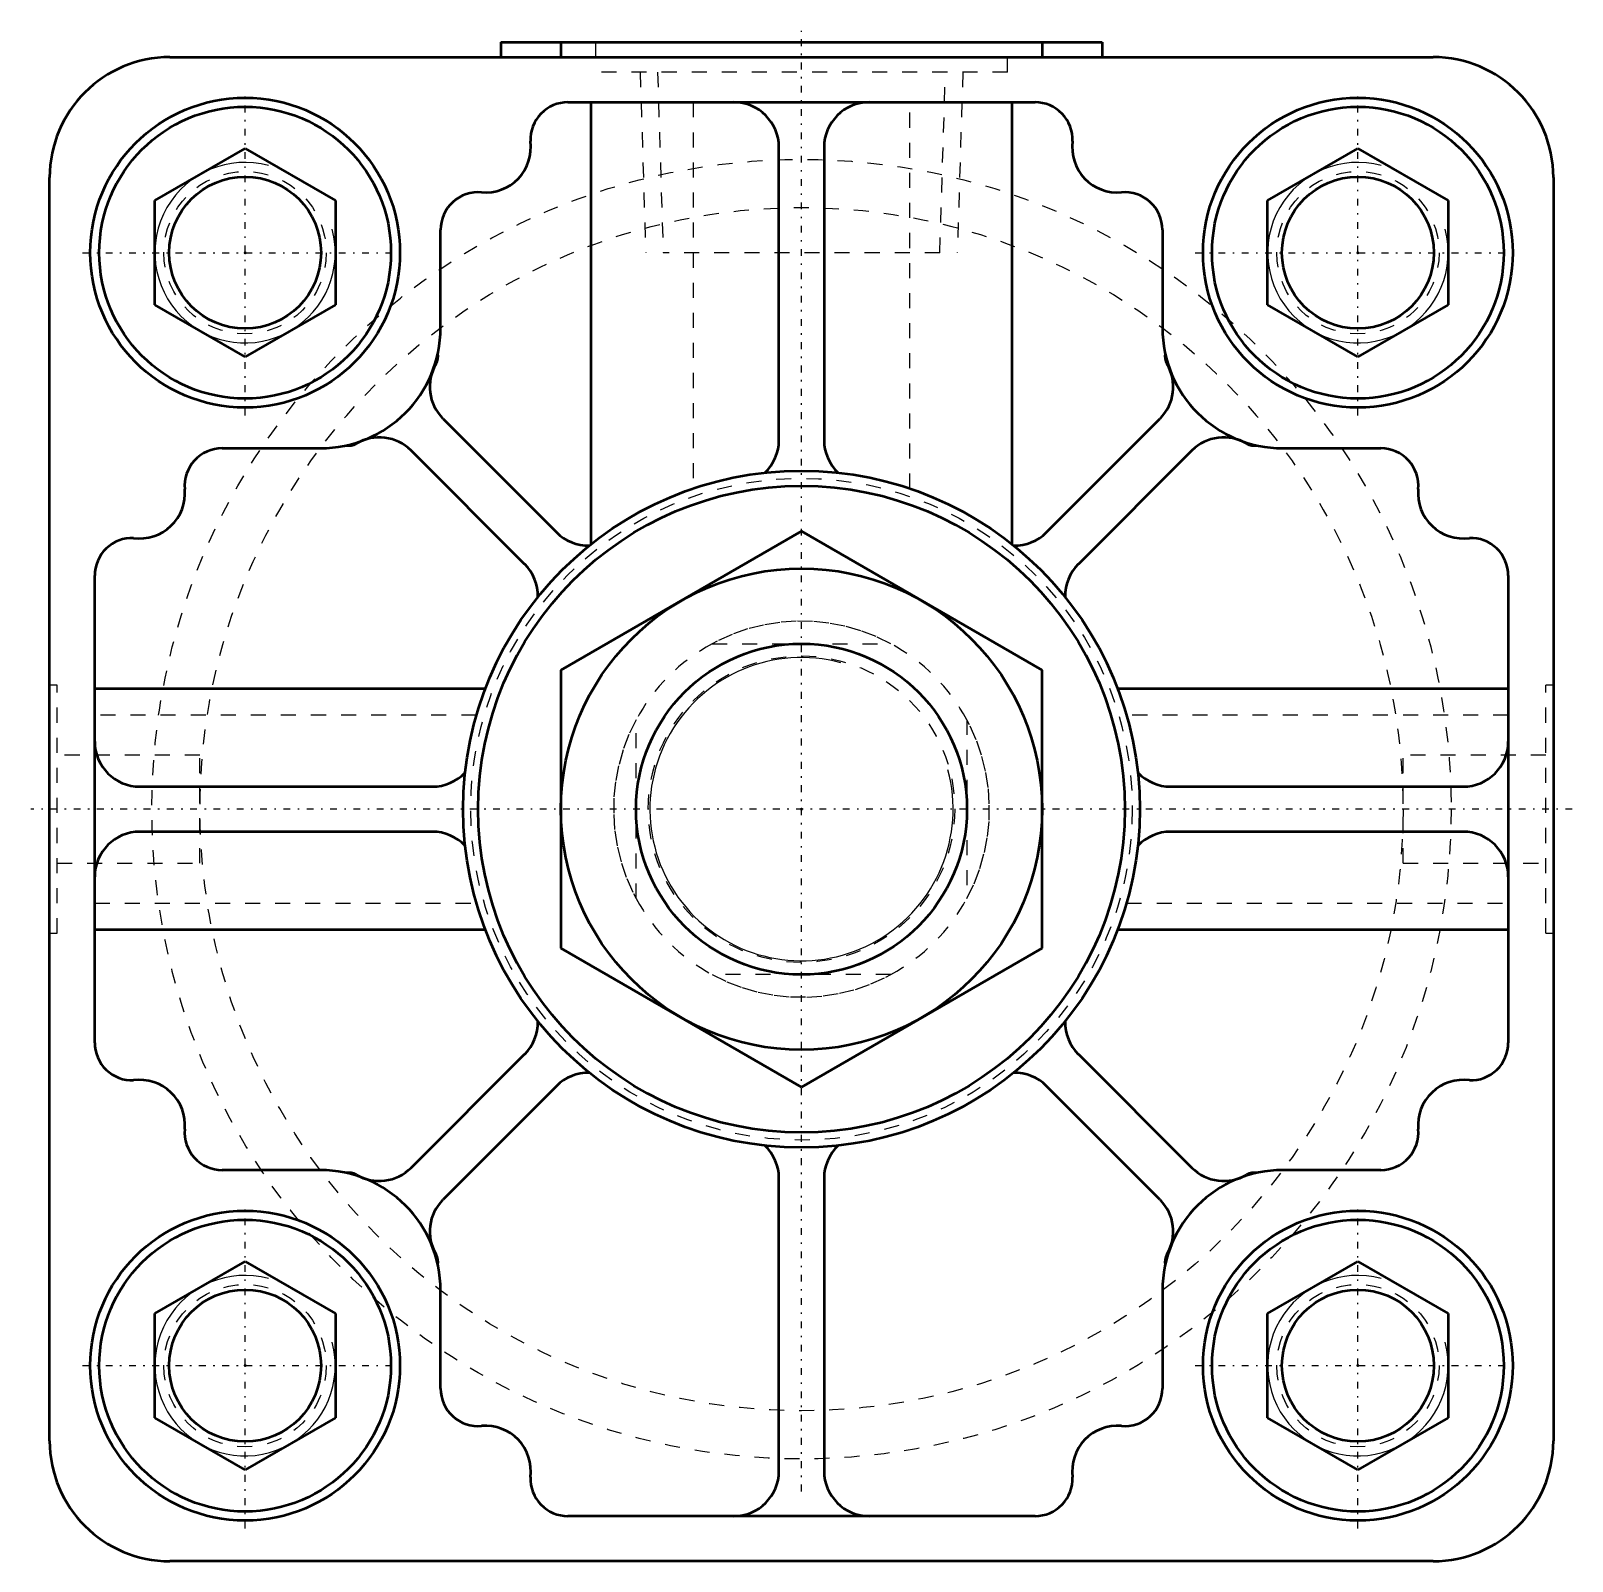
# Model space of a CAD drawing. Header units: millimetres. Extents: x -51 to 51, y -50 to 52.
import ezdxf

# ---------------------------------------------------------------- set-up
doc = ezdxf.new("R2010")
doc.units = ezdxf.units.MM
doc.linetypes.add('Center', pattern=[1.5, 0.45, -0.5, 0.05, -0.5])
doc.linetypes.add('Dashed', pattern=[2, 1, -1])
for name, color, linetype, lineweight in [('2d ConnectionPoints', 7, 'Continuous', 50), ('AM_0', 7, 'Continuous', 50), ('AM_5', 3, 'Continuous', 25), ('AM_7', 7, 'Center', 25), ('AM_9', 6, 'Dashed', 25)]:
    doc.layers.add(name, color=color, linetype=linetype, lineweight=lineweight)

# ---------------------------------------------------------------- blocks, each defined once
blk = doc.blocks.new('1_MCQA80__n__0_in_MCQA_11_80_50_0')
at = {"layer": 'AM_0'}
for p, q in [((0, 18.48), (-16, 9.24)), ((16, 9.24), (0, 18.48)), ((-16, 9.24), (-16, -9.24)), ((16, -9.24), (16, 9.24)), ((-16, -9.24), (0, -18.48)), ((0, -18.48), (16, -9.24))]:
    blk.add_line(p, q, dxfattribs=at)
blk.add_circle((0, 0), 16, dxfattribs=at)
at = {"layer": 'AM_9'}
blk.add_circle((0, 0), 10.19, dxfattribs=at)
blk = doc.blocks.new('2_MCQA_11_8050_00___r__0_in_MCQA_11_80_50_0')
at = {"layer": 'AM_0'}
blk.add_circle((0, 0), 11, dxfattribs=at)
at = {"layer": 'AM_5'}
blk.add_arc((0, 0), 10.08, 75, 15, dxfattribs=at)
at = {"layer": 'AM_9'}
for p, q in [((-5.94, 11), (5.94, 11)), ((-11, -5.94), (-11, 5.94)), ((11, 5.94), (11, -5.94)), ((5.94, -11), (-5.94, -11))]:
    blk.add_line(p, q, dxfattribs=at)
for points in [[(5.94, 11), (4.96, 11.48), (3.94, 11.86), (2.89, 12.16), (1.82, 12.37), (0.73, 12.48), (-0.36, 12.49), (-1.45, 12.42), (-2.52, 12.24), (-3.58, 11.98), (-4.61, 11.62), (-5.61, 11.17), (-5.94, 11)], [(-11, 5.94), (-11.48, 4.96), (-11.86, 3.94), (-12.16, 2.89), (-12.37, 1.82), (-12.48, 0.73), (-12.49, -0.36), (-12.42, -1.45), (-12.24, -2.52), (-11.98, -3.58), (-11.62, -4.61), (-11.17, -5.61), (-11, -5.94)], [(11, -5.94), (11.48, -4.96), (11.86, -3.94), (12.16, -2.89), (12.37, -1.82), (12.48, -0.73), (12.49, 0.36), (12.42, 1.45), (12.24, 2.52), (11.98, 3.58), (11.62, 4.61), (11.17, 5.61), (11, 5.94)], [(-5.94, -11), (-4.96, -11.48), (-3.94, -11.86), (-2.89, -12.16), (-1.82, -12.37), (-0.73, -12.48), (0.36, -12.49), (1.45, -12.42), (2.52, -12.24), (3.58, -11.98), (4.61, -11.62), (5.61, -11.17), (5.94, -11)]]:
    blk.add_lwpolyline(points, dxfattribs=at)
for start, end in [(118.3576, 151.6424), (28.3576, 61.6424), (208.3576, 241.6424), (298.3576, 331.6424)]:
    blk.add_arc((0, 0), 12.5, start, end, dxfattribs=at)
blk = doc.blocks.new('3_MCQA_11_8050_00_b__0_in_MCQA_11_80_50_0')
at = {"layer": 'AM_0'}
for p, q in [((-20, 51), (20, 51)), ((-20, 51), (-20, 50)), ((-16, 51), (-16, 50)), ((16, 51), (16, 50)), ((20, 51), (20, 50)), ((-42, 50), (42, 50)), ((-15.53, 47), (15.53, 47)), ((-14, 47), (-14, 17.62)), ((14, 17.62), (14, 47)), ((-43, 40.46), (-37, 43.93)), ((-37, 43.93), (-31, 40.46)), ((-1.5, 24.54), (-1.5, 44)), ((1.5, 44), (1.5, 24.54)), ((31, 40.46), (37, 43.93)), ((37, 43.93), (43, 40.46)), ((-50, -42), (-50, 42)), ((50, 42), (50, -42)), ((-43, 33.54), (-43, 40.46)), ((-31, 40.46), (-31, 33.54)), ((31, 33.54), (31, 40.46)), ((43, 40.46), (43, 33.54)), ((-24, 32), (-24, 38.52)), ((24, 38.52), (24, 32)), ((-37, 30.07), (-43, 33.54)), ((-31, 33.54), (-37, 30.07)), ((37, 30.07), (31, 33.54)), ((43, 33.54), (37, 30.07)), ((-23.84, 25.96), (-16.29, 18.41)), ((16.29, 18.41), (23.84, 25.96)), ((-38.52, 24), (-32, 24)), ((-18.41, 16.29), (-25.96, 23.84)), ((25.96, 23.84), (18.41, 16.29)), ((32, 24), (38.52, 24)), ((-47, -15.53), (-47, 15.53)), ((47, 15.53), (47, -15.53)), ((-21.04, 8), (-47, 8)), ((47, 8), (21.04, 8)), ((-44, 1.5), (-24.54, 1.5)), ((24.54, 1.5), (44, 1.5)), ((-24.54, -1.5), (-44, -1.5)), ((44, -1.5), (24.54, -1.5)), ((-47, -8), (-21.04, -8)), ((21.04, -8), (47, -8)), ((-25.96, -23.84), (-18.41, -16.29)), ((18.41, -16.29), (25.96, -23.84)), ((-16.29, -18.41), (-23.84, -25.96)), ((23.84, -25.96), (16.29, -18.41)), ((-32, -24), (-38.52, -24)), ((-1.5, -44), (-1.5, -24.54)), ((1.5, -24.54), (1.5, -44)), ((38.52, -24), (32, -24)), ((-43, -33.54), (-37, -30.07)), ((-37, -30.07), (-31, -33.54)), ((31, -33.54), (37, -30.07)), ((37, -30.07), (43, -33.54)), ((-24, -38.52), (-24, -32)), ((24, -32), (24, -38.52)), ((-43, -40.46), (-43, -33.54)), ((-31, -33.54), (-31, -40.46)), ((31, -40.46), (31, -33.54)), ((43, -33.54), (43, -40.46)), ((-37, -43.93), (-43, -40.46)), ((-31, -40.46), (-37, -43.93)), ((37, -43.93), (31, -40.46)), ((43, -40.46), (37, -43.93)), ((15.53, -47), (-15.53, -47)), ((42, -50), (-42, -50))]:
    blk.add_line(p, q, dxfattribs=at)
for centre, radius in [((-37, 37), 10.3), ((37, 37), 10.3), ((-37, 37), 9.7), ((37, 37), 9.7), ((-37, 37), 5.05), ((37, 37), 5.05), ((0, 0), 22.5), ((0, 0), 21.5), ((-37, -37), 10.3), ((-37, -37), 9.7), ((37, -37), 10.3), ((37, -37), 9.7), ((-37, -37), 5.05), ((37, -37), 5.05)]:
    blk.add_circle(centre, radius, dxfattribs=at)
for centre, radius, start, end in [((-42, 42), 8, 90, 180), ((42, 42), 8, 360, 90), ((-15.53, 44.5), 2.5, 90, 182.0116), ((-4.5, 44), 3, 360, 90), ((4.5, 44), 3, 90, 180), ((15.53, 44.5), 2.5, 357.9884, 90), ((-21, 44), 3, 264.7841, 7.8983), ((21, 44), 3, 172.1017, 275.2159), ((-21.5, 38.52), 2.5, 84.7841, 180), ((21.5, 38.52), 2.5, 0, 95.2159), ((-32, 32), 8, 270, 360), ((32, 32), 8, 180, 270), ((-25.17, 30.11), 1, 329.519, 10.8205), ((25.17, 30.11), 1, 169.1795, 210.481), ((-21.72, 28.08), 3, 149.5189, 225), ((21.72, 28.08), 3, 315, 30.481), ((-28.08, 21.72), 3, 45, 120.481), ((28.08, 21.72), 3, 59.519, 135), ((-38.52, 21.5), 2.5, 90, 185.2159), ((-30.11, 25.17), 1, 259.1795, 300.481), ((-4.5, 24.54), 3, 313.6246, 0), ((4.5, 24.54), 3, 180, 226.3754), ((30.11, 25.17), 1, 239.519, 280.8205), ((38.52, 21.5), 2.5, 354.7841, 90), ((-44, 21), 3, 262.1017, 5.2159), ((44, 21), 3, 174.7841, 277.8983), ((-44.5, 15.53), 2.5, 87.9884, 180), ((-14.17, 20.53), 3, 225, 271.2695), ((14.17, 20.53), 3, 268.7305, 315), ((44.5, 15.53), 2.5, 0, 92.0116), ((-20.53, 14.17), 3, 358.7305, 45), ((20.53, 14.17), 3, 135, 181.2695), ((-44, 4.5), 3, 180, 270), ((44, 4.5), 3, 270, 0), ((-24.54, 4.5), 3, 270, 316.3754), ((24.54, 4.5), 3, 223.6246, 270), ((-44, -4.5), 3, 90, 180), ((-24.54, -4.5), 3, 43.6246, 90), ((24.54, -4.5), 3, 90, 136.3754), ((44, -4.5), 3, 360, 90), ((-20.53, -14.17), 3, 315, 1.2695), ((20.53, -14.17), 3, 178.7305, 225), ((-44.5, -15.53), 2.5, 180, 272.0116), ((44.5, -15.53), 2.5, 267.9884, 0), ((-44, -21), 3, 354.7841, 97.8983), ((-14.17, -20.53), 3, 88.7305, 135), ((14.17, -20.53), 3, 45, 91.2695), ((44, -21), 3, 82.1017, 185.2159), ((-38.52, -21.5), 2.5, 174.7841, 270), ((38.52, -21.5), 2.5, 270, 5.2159), ((-4.5, -24.54), 3, 0, 46.3754), ((4.5, -24.54), 3, 133.6246, 180), ((-32, -32), 8, 0, 90), ((-30.11, -25.17), 1, 59.519, 100.8205), ((-28.08, -21.72), 3, 239.519, 315), ((32, -32), 8, 90, 180), ((28.08, -21.72), 3, 225, 300.481), ((30.11, -25.17), 1, 79.1795, 120.4811), ((-21.72, -28.08), 3, 135, 210.481), ((21.72, -28.08), 3, 329.519, 45), ((-25.17, -30.11), 1, 349.1795, 30.481), ((25.17, -30.11), 1, 149.519, 190.8205), ((-21.5, -38.52), 2.5, 180, 275.2159), ((21.5, -38.52), 2.5, 264.7841, 360), ((-21, -44), 3, 352.1017, 95.2159), ((21, -44), 3, 84.7841, 187.8983), ((-42, -42), 8, 180, 270), ((42, -42), 8, 270, 0), ((-4.5, -44), 3, 270, 0), ((4.5, -44), 3, 180, 270), ((-15.53, -44.5), 2.5, 177.9884, 270), ((15.53, -44.5), 2.5, 270, 2.0116)]:
    blk.add_arc(centre, radius, start, end, dxfattribs=at)
at = {"layer": 'AM_5', "linetype": 'Dashed'}
for p, q in [((-10.73, 49), (-10.36, 37)), ((10.73, 49), (10.36, 37))]:
    blk.add_line(p, q, dxfattribs=at)
at = {"layer": 'AM_5'}
for centre in [(-37, 37), (37, 37), (-37, -37), (37, -37)]:
    blk.add_arc(centre, 6, 75, 15, dxfattribs=at)
at = {"layer": 'AM_7'}
for p, q in [((0, -45.36), (0, 51.75)), ((-37, 26.18), (-37, 47.81)), ((37, 26.18), (37, 47.81)), ((-47.82, 37), (-26.19, 37)), ((26.18, 37), (47.81, 37)), ((51.25, 0), (-51.25, 0)), ((-37, -47.82), (-37, -26.19)), ((37, -47.82), (37, -26.19)), ((-47.82, -37), (-26.19, -37)), ((26.18, -37), (47.81, -37))]:
    blk.add_line(p, q, dxfattribs=at)
at = {"layer": 'AM_9'}
for p, q in [((-13.7, 51), (-13.7, 49)), ((13.7, 49), (13.7, 51)), ((13.7, 49), (-13.7, 49)), ((-9.57, 49), (-9.2, 37)), ((9.2, 37), (9.57, 49)), ((-7.21, 47), (-7.21, 21.31)), ((7.21, 21.31), (7.21, 47)), ((9.2, 37), (-9.2, 37)), ((14, 17.62), (14, 17.62)), ((-49.5, 8.25), (-50, 8.25)), ((-49.5, -8.25), (-49.5, 8.25)), ((49.5, -8.25), (49.5, 8.25)), ((50, 8.25), (49.5, 8.25)), ((-21.62, 6.24), (-47, 6.24)), ((47, 6.24), (21.62, 6.24)), ((-40, 3.6), (-49.5, 3.6)), ((-40, -3.6), (-40, 3.6)), ((40, -3.6), (40, 3.6)), ((49.5, 3.6), (40, 3.6)), ((-49.5, -3.6), (-40, -3.6)), ((40, -3.6), (49.5, -3.6)), ((-47, -6.24), (-21.62, -6.24)), ((21.62, -6.24), (47, -6.24)), ((-50, -8.25), (-49.5, -8.25)), ((49.5, -8.25), (50, -8.25))]:
    blk.add_line(p, q, dxfattribs=at)
blk.add_lwpolyline([(-21.03, 8), (-21.04, 7.97), (-21.12, 7.76), (-21.26, 7.36), (-21.43, 6.86), (-21.62, 6.24)], dxfattribs=at)
for centre, radius in [((0, 0), 43.2), ((-37, 37), 5.4), ((37, 37), 5.4), ((0, 0), 40), ((0, 0), 22), ((-37, -37), 5.4), ((37, -37), 5.4)]:
    blk.add_circle(centre, radius, dxfattribs=at)

msp = doc.modelspace()

# ---------------------------------------------------------------- linework, layer by layer
at = {"layer": '2d ConnectionPoints'}
for p in [(-37, 37), (37, 37), (0, 0), (0, 0), (0, 0), (0, 0), (0, 0), (0, 0), (0, 0), (0, 0), (0, 0), (-37, -37), (37, -37)]:
    msp.add_point(p, dxfattribs=at)

# ---------------------------------------------------------------- block references
for name in ['3_MCQA_11_8050_00_b__0_in_MCQA_11_80_50_0', '1_MCQA80__n__0_in_MCQA_11_80_50_0', '2_MCQA_11_8050_00___r__0_in_MCQA_11_80_50_0']:
    msp.add_blockref(name, (0, 0))

doc.saveas('drawing.dxf')
